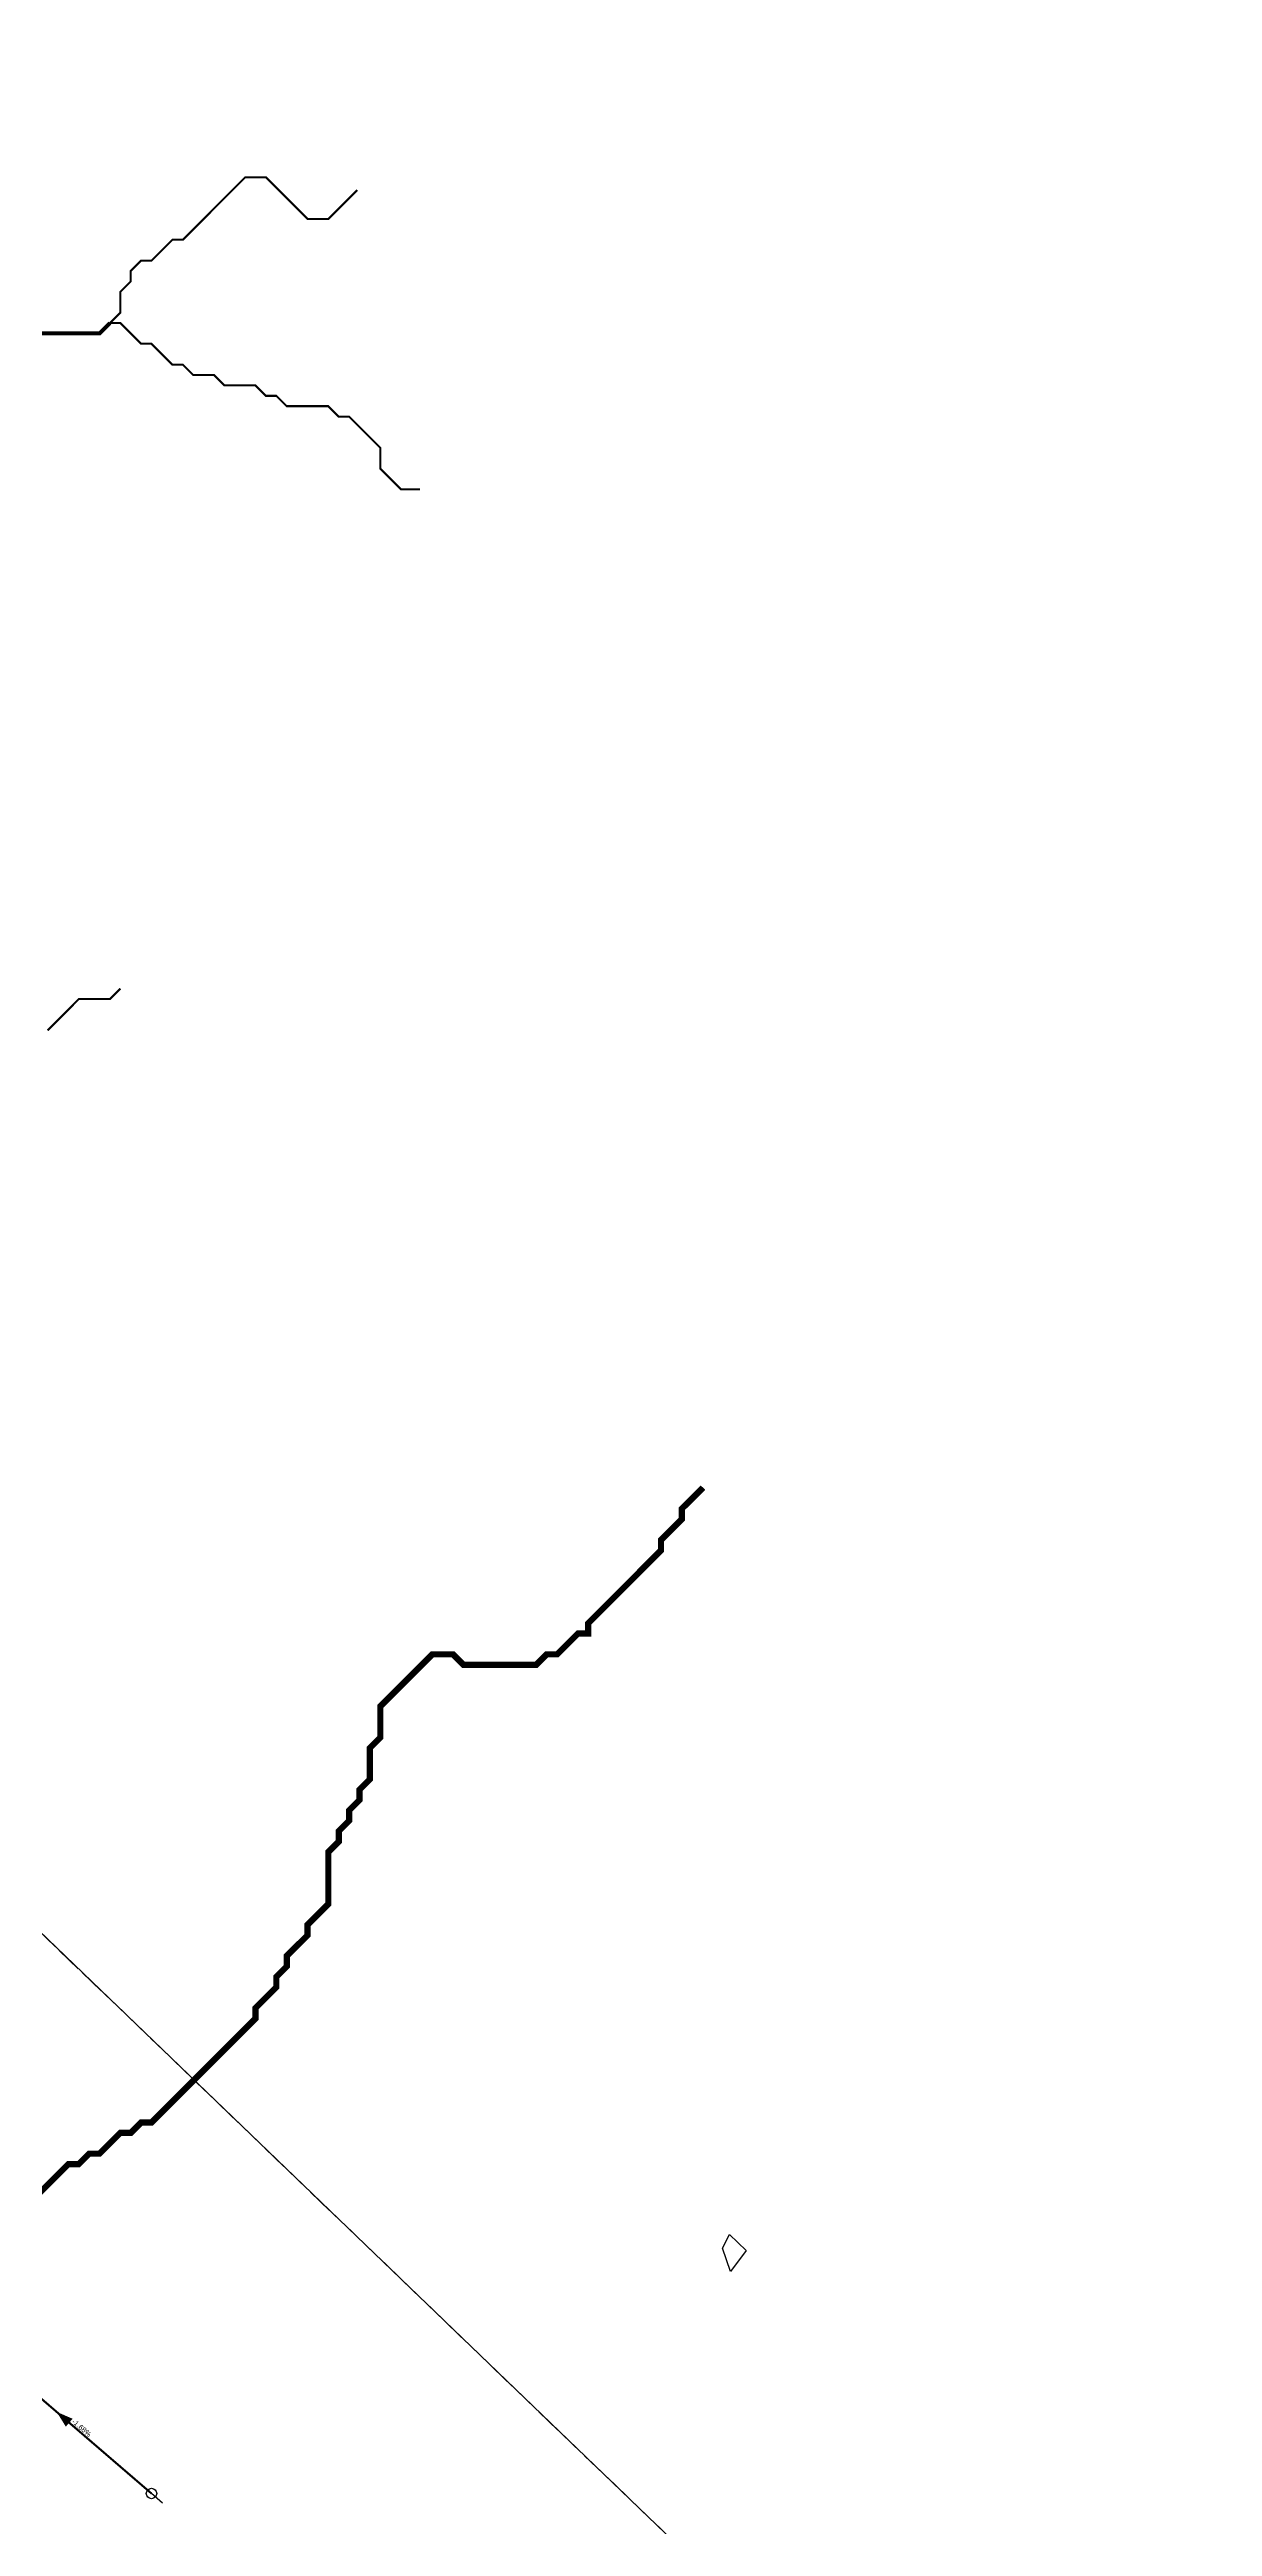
# Model space of a CAD drawing. Header units: metres. Extents: x 442821 to 452274, y 2561971 to 2571293.
# Drawn here: x 451537 to 451984, y 2569786 to 2570739 of the extents above; entities that cross this region are included whole.
import ezdxf
from ezdxf.enums import TextEntityAlignment as Align

# ---------------------------------------------------------------- set-up
doc = ezdxf.new("R2010")
doc.units = ezdxf.units.M
doc.header["$LTSCALE"] = 8
doc.linetypes.add('DASHDOT', pattern=[3.556, 2.54, -0.508, 0, -0.508])
doc.linetypes.add('DASHED', pattern=[1.524, 1.27, -0.254])
for name, color, linetype in [('A_ARROWS', 7, 'Continuous'), ('A_CATCHMENTS', 7, 'Continuous'), ('A_ENVELOPE', 3, 'Continuous'), ('A_GRADIENT', 8, 'Continuous'), ('A_HEAD_GAP', 8, 'Continuous'), ('A_HEADS', 8, 'Continuous'), ('A_LATERAL', 7, 'Continuous'), ('A_STREAMS', 5, 'Continuous'), ('A_WADI', 4, 'Continuous')]:
    doc.layers.add(name, color=color, linetype=linetype)

msp = doc.modelspace()

# ---------------------------------------------------------------- linework, layer by layer
at = {"layer": 'A_ARROWS', "color": 2}
msp.add_solid([(451539.57, 2569830.01), (451545.72, 2569827.35), (451543.12, 2569824.32)], dxfattribs=at)
at = {"layer": 'A_CATCHMENTS', "color": 2, "linetype": 'DASHED'}
msp.add_lwpolyline([(451320.92, 2570218.82), (451984.3, 2569580.79)], dxfattribs=at)
at = {"layer": 'A_ENVELOPE', "color": 3}
msp.add_lwpolyline([(450486.81, 2570738.79), (451379.73, 2570566.72), (451254.16, 2570283.03), (451984.3, 2569580.79), (451933.14, 2568743.69), (451207.65, 2567743.81)], dxfattribs=at)
at = {"layer": 'A_HEAD_GAP', "color": 8, "linetype": 'DASHED'}
msp.add_lwpolyline([(451580.36, 2569794.92), (451576.07, 2569798.61)], dxfattribs=at)
at = {"layer": 'A_HEADS', "color": 2}
msp.add_circle((451576.07, 2569798.61), 2, dxfattribs=at)
at = {"layer": 'A_LATERAL', "color": 2, "linetype": 'DASHDOT', "const_width": 0.8}
msp.add_lwpolyline([(451576.07, 2569798.61), (451520.29, 2569846.6)], dxfattribs=at)
at = {"layer": 'A_STREAMS', "color": 5}
for points, const_width in [([(451655.25, 2570684.74), (451652.12, 2570681.61), (451648.12, 2570677.61), (451644.12, 2570673.6), (451640.12, 2570673.6), (451636.12, 2570673.6), (451632.11, 2570677.61), (451628.11, 2570681.61), (451624.11, 2570685.61), (451620.11, 2570689.61), (451616.11, 2570689.61), (451612.11, 2570689.61), (451608.11, 2570685.61), (451604.11, 2570681.61), (451600.11, 2570677.61), (451596.11, 2570673.6), (451592.11, 2570669.6), (451588.11, 2570665.6), (451584.11, 2570665.6), (451580.11, 2570661.6), (451576.11, 2570657.6), (451572.11, 2570657.6), (451568.11, 2570653.6), (451568.11, 2570649.6), (451564.11, 2570645.59), (451564.11, 2570641.59), (451564.11, 2570637.59), (451560.1, 2570633.59)], 0.8), ([(451560.1, 2570633.59), (451556.1, 2570629.59), (451552.1, 2570629.59), (451548.1, 2570629.59), (451544.1, 2570629.59), (451540.1, 2570629.59), (451536.1, 2570629.59), (451532.1, 2570629.59)], 1.6), ([(451679.42, 2570569.57), (451676.12, 2570569.57), (451672.12, 2570569.57), (451668.12, 2570573.57), (451664.12, 2570577.57), (451664.12, 2570581.57), (451664.12, 2570585.57), (451660.12, 2570589.57), (451656.12, 2570593.58), (451652.12, 2570597.58), (451648.12, 2570597.58), (451644.12, 2570601.58), (451640.12, 2570601.58), (451636.12, 2570601.58), (451632.11, 2570601.58), (451628.11, 2570601.58), (451624.11, 2570605.58), (451620.11, 2570605.58), (451616.11, 2570609.58), (451612.11, 2570609.58), (451608.11, 2570609.58), (451604.11, 2570609.58), (451600.11, 2570613.58), (451596.11, 2570613.58), (451592.11, 2570613.58), (451588.11, 2570617.58), (451584.11, 2570617.58), (451580.11, 2570621.59), (451576.11, 2570625.59), (451572.11, 2570625.59), (451568.11, 2570629.59), (451564.11, 2570633.59), (451560.1, 2570633.59)], 0.8), ([(451564.11, 2570377.5), (451560.1, 2570373.5), (451556.1, 2570373.5), (451552.1, 2570373.5), (451548.1, 2570373.5), (451544.1, 2570369.5), (451540.1, 2570365.5), (451536.1, 2570361.5)], 0.8), ([(451788.27, 2570185.57), (451788.14, 2570185.43), (451784.14, 2570181.43), (451780.13, 2570177.43), (451780.13, 2570173.43), (451776.13, 2570169.43), (451772.13, 2570165.43), (451772.13, 2570161.43), (451768.13, 2570157.42), (451764.13, 2570153.42), (451760.13, 2570149.42), (451756.13, 2570145.42), (451752.13, 2570141.42), (451748.13, 2570137.42), (451744.13, 2570133.42), (451744.13, 2570129.41), (451740.13, 2570129.41), (451736.13, 2570125.41), (451732.13, 2570121.41), (451728.13, 2570121.41), (451724.13, 2570117.41), (451720.13, 2570117.41), (451716.13, 2570117.41), (451712.13, 2570117.41), (451708.12, 2570117.41), (451704.12, 2570117.41), (451700.12, 2570117.41), (451696.12, 2570117.41), (451692.12, 2570121.41), (451688.12, 2570121.41), (451684.12, 2570121.41), (451680.12, 2570117.41), (451676.12, 2570113.41), (451672.12, 2570109.41), (451668.12, 2570105.41), (451664.12, 2570101.4), (451664.12, 2570097.4), (451664.12, 2570093.4), (451664.12, 2570089.4), (451660.12, 2570085.4), (451660.12, 2570081.4), (451660.12, 2570077.4), (451660.12, 2570073.4), (451656.12, 2570069.39), (451656.12, 2570065.39), (451652.12, 2570061.39), (451652.12, 2570057.39), (451648.12, 2570053.39), (451648.12, 2570049.39), (451644.12, 2570045.39), (451644.12, 2570041.38), (451644.12, 2570037.38), (451644.12, 2570033.38), (451644.12, 2570029.38), (451644.12, 2570025.38), (451640.12, 2570021.38), (451636.12, 2570017.38), (451636.12, 2570013.37), (451632.11, 2570009.37), (451628.11, 2570005.37), (451628.11, 2570001.37), (451624.11, 2569997.37), (451624.11, 2569993.37), (451620.11, 2569989.37), (451616.11, 2569985.36), (451616.11, 2569981.36), (451612.11, 2569977.36), (451608.11, 2569973.36), (451604.11, 2569969.36), (451600.11, 2569965.36), (451596.11, 2569961.36), (451592.11, 2569957.35), (451588.11, 2569953.35), (451584.11, 2569949.35), (451580.11, 2569945.35), (451576.11, 2569941.35), (451572.11, 2569941.35), (451568.11, 2569937.35), (451564.11, 2569937.35), (451560.1, 2569933.35), (451556.1, 2569929.34), (451552.1, 2569929.34), (451548.1, 2569925.34), (451544.1, 2569925.34), (451540.1, 2569921.34), (451536.1, 2569917.34), (451532.1, 2569913.34)], 2.4)]:
    msp.add_lwpolyline(points, dxfattribs=dict(at, const_width=const_width))
at = {"layer": 'A_WADI', "color": 4}
msp.add_lwpolyline([(451798.8, 2569884.01), (451795.8, 2569893.01), (451798.44, 2569898.29), (451804.87, 2569892.11), (451798.8, 2569884.01)], close=True, dxfattribs=at)

# ---------------------------------------------------------------- texts
at = {"layer": 'A_GRADIENT', "color": 2}
msp.add_text('-1.68%', height=2, rotation=319.29915, dxfattribs=at).set_placement((451548.18, 2569822.6), align=Align.BOTTOM_CENTER)

doc.saveas('drawing.dxf')
